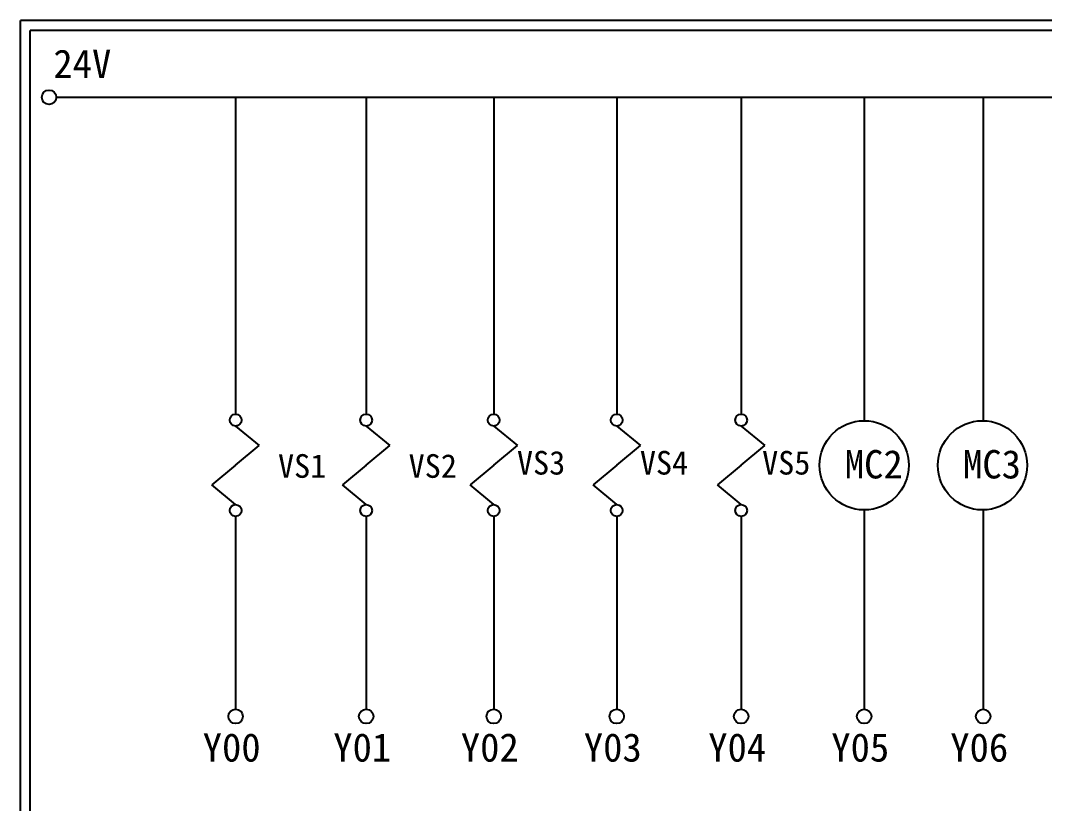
# Model space of a CAD drawing. Extents: x 889 to 1176, y 251 to 455.
# Drawn here: x 889.1 to 1018.9, y 355.8 to 455.2 of the extents above; entities that cross this region are included whole.
import ezdxf

# ---------------------------------------------------------------- set-up
doc = ezdxf.new("R2010")
doc.units = 0
doc.layers.add('圖框層', color=7, linetype='CONTINUOUS')
doc.layers.add('標尺寸層', color=3, linetype='CONTINUOUS')
doc.styles.add('STSL', font='kaiu.ttf')

msp = doc.modelspace()

# ---------------------------------------------------------------- linework, layer by layer
at = {"layer": '圖框層', "color": 7}
for p, q in [((1176.07, 455.16), (889.07, 455.16)), ((889.07, 251.2), (889.07, 455.16)), ((1174.82, 453.91), (890.32, 453.91)), ((890.32, 252.44), (890.32, 453.91))]:
    msp.add_line(p, q, dxfattribs=at)
at = {"layer": '標尺寸層', "color": 7}
for p, q in [((893.61, 445.42), (1171.21, 445.42)), ((916.35, 445.42), (916.35, 405.22)), ((932.91, 445.42), (932.91, 405.22)), ((949.08, 445.42), (949.08, 405.22)), ((964.68, 445.42), (964.68, 405.22)), ((980.46, 445.42), (980.46, 405.22)), ((996.06, 445.42), (996.06, 404.41)), ((1011.15, 445.42), (1011.15, 404.41)), ((916.35, 403.72), (919.35, 401.23)), ((932.91, 403.72), (935.91, 401.23)), ((949.08, 403.72), (952.09, 401.23)), ((964.68, 403.72), (967.68, 401.23)), ((980.46, 403.72), (983.47, 401.23)), ((916.35, 398.74), (919.35, 401.23)), ((932.91, 398.74), (935.91, 401.23)), ((949.08, 398.74), (952.09, 401.23)), ((964.68, 398.74), (967.68, 401.23)), ((980.46, 398.74), (983.47, 401.23)), ((916.35, 398.74), (913.34, 396.25)), ((932.91, 398.74), (929.9, 396.25)), ((949.08, 398.74), (946.08, 396.25)), ((964.68, 398.74), (961.68, 396.25)), ((980.46, 398.74), (977.46, 396.25)), ((916.35, 393.76), (913.34, 396.25)), ((932.91, 393.76), (929.9, 396.25)), ((949.08, 393.76), (946.08, 396.25)), ((964.68, 393.76), (961.68, 396.25)), ((980.46, 393.76), (977.46, 396.25)), ((916.35, 392.26), (916.35, 367.81)), ((932.91, 392.26), (932.91, 367.81)), ((949.08, 392.26), (949.08, 367.81)), ((964.68, 392.26), (964.68, 367.81)), ((980.46, 392.26), (980.46, 367.81)), ((996.06, 393.08), (996.06, 367.81)), ((1011.15, 393.08), (1011.15, 367.81))]:
    msp.add_line(p, q, dxfattribs=at)
for centre, radius in [((892.69, 445.42), 0.92), ((916.35, 404.47), 0.751), ((932.91, 404.47), 0.751), ((949.08, 404.47), 0.751), ((964.68, 404.47), 0.751), ((980.46, 404.47), 0.751), ((996.06, 398.74), 5.66), ((1011.06, 398.74), 5.66), ((916.35, 393.01), 0.751), ((932.91, 393.01), 0.751), ((949.08, 393.01), 0.751), ((964.68, 393.01), 0.751), ((980.46, 393.01), 0.751), ((916.35, 366.89), 0.92), ((932.91, 366.89), 0.92), ((949.08, 366.89), 0.92), ((964.68, 366.89), 0.92), ((980.46, 366.89), 0.92), ((996.06, 366.89), 0.92), ((1011.15, 366.89), 0.92)]:
    msp.add_circle(centre, radius, dxfattribs=at)

# ---------------------------------------------------------------- texts
at = {"layer": '圖框層', "color": 4, "style": 'STSL'}
for s, height, p in [('24V', 3.6, (893.24, 447.88)), ('VS1', 3, (921.73, 397.15)), ('VS2', 3, (938.29, 397.15)), ('VS3', 3, (952.03, 397.56)), ('VS4', 3, (967.62, 397.56)), ('VS5', 3, (983.12, 397.56)), ('MC2', 3.6, (993.6, 397.07)), ('MC3', 3.6, (1008.6, 397.07)), ('Y00', 3.6, (912.18, 361.15)), ('Y01', 3.6, (928.74, 361.15)), ('Y02', 3.6, (944.91, 361.15)), ('Y03', 3.6, (960.51, 361.15)), ('Y04', 3.6, (976.29, 361.15)), ('Y05', 3.6, (991.89, 361.15)), ('Y06', 3.6, (1006.98, 361.15))]:
    msp.add_text(s, height=height, dxfattribs=at).set_placement(p)

doc.saveas('drawing.dxf')
